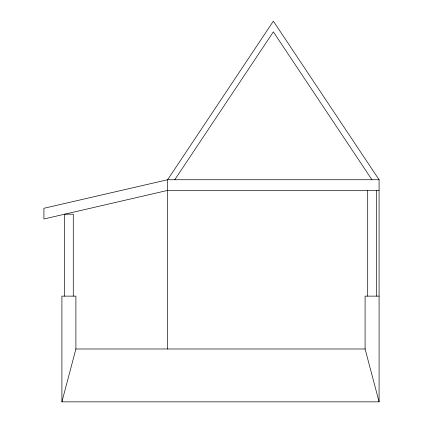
<?xml version="1.0" encoding="UTF-8"?>
<svg xmlns="http://www.w3.org/2000/svg" width="423" height="423" viewBox="0 0 423 423"><rect width="100%" height="100%" fill="white"/><g stroke="black" fill="none" stroke-linecap="round" stroke-linejoin="round"><path stroke-width="0.63" d="M61.906 401.85L75.897 348.986L75.897 296.126L61.906 296.126L61.906 401.85L379.082 401.85L379.082 179.738L273.353 21.15L167.63 179.738L167.63 348.986M379.082 179.738L167.63 179.738L43.918 208.28L43.918 218.987L167.661 190.398M174.768 179.738L273.353 31.857L371.944 179.738M167.63 190.398L379.082 190.445M379.082 296.126L365.086 296.126L365.086 348.986L379.082 401.85M75.78 348.986L365.202 348.986M376.459 190.398L376.459 296.126M367.703 190.398L367.703 296.126M73.279 296.126L73.279 214.186L64.523 214.186L64.523 296.126"/></g></svg>
